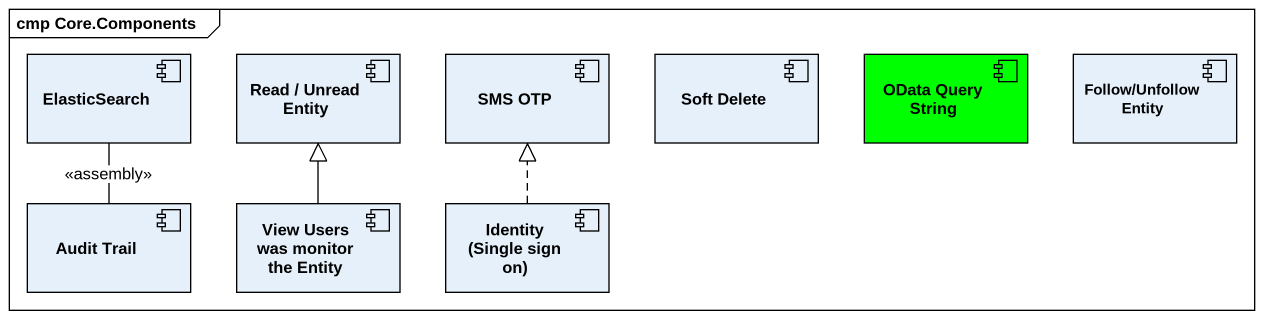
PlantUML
@startuml
mainframe cmp Core.Components
component ElasticSearch
component "Read / Unread Entity" as Read_Unread_Entity
component "SMS OTP" as SMS_OTP
component "Soft Delete" as Soft_Delete
component "OData Query String" as OData_Query_String #00FF00
component "Follow/Unfollow Entity" as Follow_Unfollow_Entity
component "Audit Trail" as Audit_Trail
component "View Users was monitor the Entity" as View_Users_was_monitor_the
component "Identity (Single sign on)" as Identity_Single_sign_on
Audit_Trail -up- ElasticSearch : <<assembly>>
View_Users_was_monitor_the -up-|> Read_Unread_Entity
Identity_Single_sign_on .up.|> SMS_OTP
@enduml
